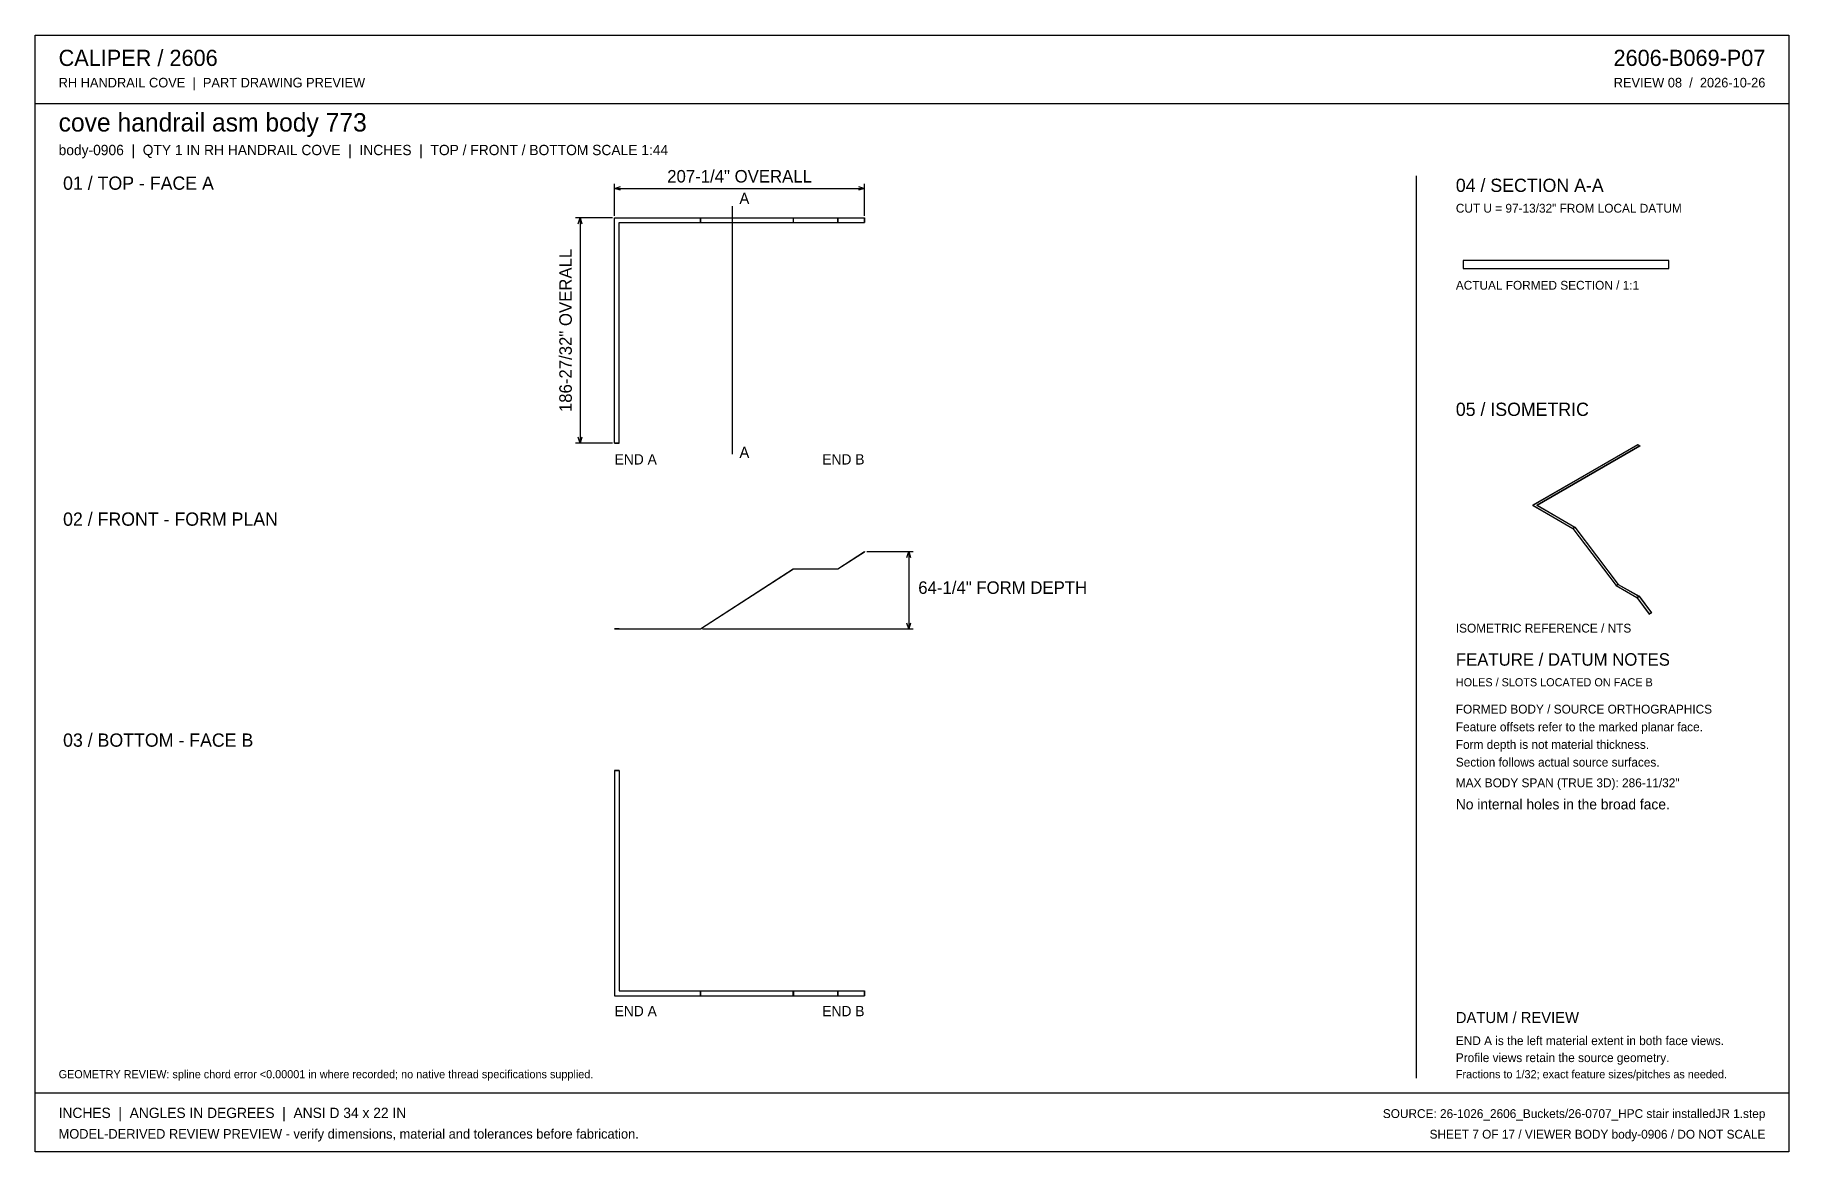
# Model space of a CAD drawing. Header units: inches. Extents: x 21 to 1475, y 21 to 947.
import ezdxf
from ezdxf.enums import TextEntityAlignment as Align

# ---------------------------------------------------------------- set-up
doc = ezdxf.new("R2010")
doc.units = ezdxf.units.IN
doc.header["$MEASUREMENT"] = 0

msp = doc.modelspace()

# ---------------------------------------------------------------- linework, layer by layer
at = {"layer": 'ANNOTATION'}
for p, q in [((501.4, 797.4), (501.4, 823.7)), ((501.4, 820), (506.3, 821.6)), ((501.4, 820), (708.6, 820)), ((506.3, 818.5), (501.4, 820)), ((703.7, 821.6), (708.6, 820)), ((708.6, 820), (703.7, 818.5)), ((708.6, 797.4), (708.6, 823.7)), ((598.8, 805.4), (598.8, 599.6)), ((499.5, 795.6), (469, 795.6)), ((471.1, 790.7), (472.7, 795.6)), ((472.7, 795.6), (472.7, 608.7)), ((472.7, 795.6), (474.2, 790.7)), ((472.7, 608.7), (471.1, 613.6)), ((474.2, 613.6), (472.7, 608.7)), ((499.5, 608.7), (469, 608.7)), ((710.5, 518.8), (749, 518.8)), ((743.8, 513.9), (745.3, 518.8)), ((745.3, 518.8), (745.3, 454.6)), ((745.3, 518.8), (746.8, 513.9)), ((574.4, 454.6), (749, 454.6)), ((745.3, 454.6), (743.8, 459.5)), ((746.8, 459.5), (745.3, 454.6))]:
    msp.add_line(p, q, dxfattribs=at)
at = {"layer": 'OUTLINE'}
for p, q in [((20.8, 947.2), (1475.2, 947.2)), ((20.8, 20.8), (20.8, 947.2)), ((1475.2, 947.2), (1475.2, 20.8)), ((20.8, 890.4), (1475.2, 890.4)), ((1166, 830.5), (1166, 81.9)), ((501.4, 608.7), (501.4, 795.6)), ((501.4, 795.6), (572.6, 795.6)), ((501.4, 795.6), (572.5, 795.6)), ((501.4, 608.7), (501.4, 795.6)), ((505.2, 608.7), (505.2, 791.7)), ((505.2, 608.7), (505.2, 791.7)), ((505.2, 791.7), (572.6, 791.7)), ((505.2, 791.7), (572.5, 791.7)), ((572.5, 795.6), (572.5, 791.7)), ((572.5, 795.6), (649.5, 795.6)), ((572.5, 791.7), (649.5, 791.7)), ((572.6, 795.6), (649.6, 795.6)), ((572.6, 791.7), (572.6, 795.6)), ((572.6, 791.7), (649.6, 791.7)), ((649.5, 795.6), (686.5, 795.6)), ((649.5, 795.6), (649.5, 791.7)), ((649.5, 791.7), (686.5, 791.7)), ((649.6, 791.7), (649.6, 795.6)), ((649.6, 795.6), (686.5, 795.6)), ((649.6, 791.7), (686.5, 791.7)), ((686.5, 795.6), (708.6, 795.6)), ((686.5, 795.6), (708.6, 795.6)), ((686.5, 791.7), (686.5, 795.6)), ((686.5, 795.6), (686.5, 791.7)), ((686.5, 791.7), (708.6, 791.7)), ((686.5, 791.7), (708.6, 791.7)), ((708.6, 791.7), (708.6, 795.6)), ((708.6, 795.6), (708.6, 791.7)), ((1375.6, 760.2), (1205.1, 760.2)), ((1205.1, 760.2), (1205.1, 753.7)), ((1375.6, 753.7), (1375.6, 760.2)), ((1205.1, 753.7), (1375.6, 753.7)), ((501.4, 608.7), (505.2, 608.7)), ((505.2, 608.7), (501.4, 608.7)), ((1349.9, 607.4), (1262.9, 557.2)), ((1349.9, 607.4), (1262.9, 557.1)), ((1351.7, 606.4), (1266.5, 557.2)), ((1351.7, 606.3), (1266.5, 557.1)), ((1349.9, 607.4), (1351.7, 606.4)), ((1351.7, 606.3), (1349.9, 607.4)), ((1349.9, 607.4), (1349.9, 607.4)), ((1351.7, 606.4), (1351.7, 606.3)), ((1262.9, 557.2), (1296, 538)), ((1262.9, 557.2), (1262.9, 557.1)), ((1262.9, 557.1), (1296, 538)), ((1266.5, 557.2), (1297.8, 539.1)), ((1266.5, 557.1), (1266.5, 557.2)), ((1266.5, 557.1), (1297.8, 539)), ((1297.8, 539.1), (1296, 538)), ((1296, 538), (1297.8, 539)), ((1297.8, 539.1), (1333.7, 491.6)), ((1297.8, 539), (1333.7, 491.5)), ((1296, 538), (1331.9, 490.5)), ((1296, 538), (1331.9, 490.5)), ((686.5, 504.5), (708.6, 518.8)), ((686.5, 504.5), (708.6, 518.8)), ((686.5, 504.4), (708.6, 518.7)), ((686.5, 504.4), (708.6, 518.7)), ((708.6, 518.8), (708.6, 518.7)), ((708.6, 518.7), (708.6, 518.8)), ((572.5, 454.7), (649.5, 504.5)), ((572.5, 454.7), (649.5, 504.5)), ((572.6, 454.6), (649.6, 504.4)), ((572.6, 454.6), (649.6, 504.4)), ((649.5, 504.5), (686.5, 504.5)), ((649.5, 504.5), (686.5, 504.5)), ((649.6, 504.4), (686.5, 504.4)), ((649.6, 504.4), (686.5, 504.4)), ((1333.7, 491.6), (1331.9, 490.5)), ((1331.9, 490.5), (1333.7, 491.5)), ((1331.9, 490.5), (1349.1, 480.6)), ((1331.9, 490.5), (1349.1, 480.6)), ((1333.7, 491.6), (1350.9, 481.7)), ((1333.7, 491.5), (1350.9, 481.6)), ((1350.9, 481.7), (1349.1, 480.6)), ((1349.1, 480.6), (1350.9, 481.6)), ((1349.1, 480.6), (1359.4, 466.9)), ((1349.1, 480.6), (1359.4, 467)), ((1350.9, 481.7), (1361.2, 468)), ((1350.9, 481.6), (1361.2, 467.9)), ((1361.2, 468), (1359.4, 467)), ((1359.4, 466.9), (1361.2, 467.9)), ((1359.4, 467), (1359.4, 466.9)), ((1361.2, 467.9), (1361.2, 468)), ((505.2, 454.7), (501.4, 454.7)), ((501.4, 454.7), (501.4, 454.6)), ((501.4, 454.7), (572.5, 454.7)), ((501.4, 454.6), (501.4, 454.7)), ((501.4, 454.6), (505.2, 454.6)), ((501.4, 454.6), (572.6, 454.6)), ((505.2, 454.6), (505.2, 454.7)), ((505.2, 454.7), (572.5, 454.7)), ((505.2, 454.7), (505.2, 454.6)), ((505.2, 454.6), (572.6, 454.6)), ((501.4, 337.3), (501.4, 150.4)), ((501.4, 337.3), (505.2, 337.3)), ((505.2, 337.3), (501.4, 337.3)), ((501.4, 337.3), (501.4, 150.4)), ((505.2, 337.3), (505.2, 154.3)), ((505.2, 337.3), (505.2, 154.3)), ((501.4, 150.4), (572.6, 150.4)), ((501.4, 150.4), (572.5, 150.4)), ((505.2, 154.3), (572.6, 154.3)), ((505.2, 154.3), (572.5, 154.3)), ((572.5, 150.4), (572.5, 154.3)), ((572.5, 154.3), (649.5, 154.3)), ((572.5, 150.4), (649.5, 150.4)), ((572.6, 154.3), (649.6, 154.3)), ((572.6, 154.3), (572.6, 150.4)), ((572.6, 150.4), (649.6, 150.4)), ((649.5, 154.3), (686.5, 154.3)), ((649.5, 150.4), (649.5, 154.3)), ((649.5, 150.4), (686.5, 150.4)), ((649.6, 154.3), (686.5, 154.3)), ((649.6, 154.3), (649.6, 150.4)), ((649.6, 150.4), (686.5, 150.4)), ((686.5, 154.3), (708.6, 154.3)), ((686.5, 154.3), (686.5, 150.4)), ((686.5, 154.3), (708.6, 154.3)), ((686.5, 150.4), (686.5, 154.3)), ((686.5, 150.4), (708.6, 150.4)), ((686.5, 150.4), (708.6, 150.4)), ((708.6, 154.3), (708.6, 150.4)), ((708.6, 150.4), (708.6, 154.3)), ((20.8, 69.7), (1475.2, 69.7)), ((1475.2, 20.8), (20.8, 20.8))]:
    msp.add_line(p, q, dxfattribs=at)

# ---------------------------------------------------------------- texts
at = {"layer": 'ANNOTATION'}
for s, height, p in [('CALIPER / 2606', 13.444, (40.3, 921.6)), ('RH HANDRAIL COVE  |  PART DRAWING PREVIEW', 7.944, (40.3, 903.8)), ('cove handrail asm body 773', 15.278, (40.3, 867.2)), ('body-0906  |  QTY 1 IN RH HANDRAIL COVE  |  INCHES  |  TOP / FRONT / BOTTOM SCALE 1:44', 8.556, (40.3, 847.6)), ('01 / TOP - FACE A', 11, (44, 818.9)), ('A', 9.17, (604.9, 807.2)), ('04 / SECTION A-A', 11, (1199, 817.1)), ('CUT U = 97-13/32" FROM LOCAL DATUM', 7.333, (1199, 799.9)), ('ACTUAL FORMED SECTION / 1:1', 7.333, (1199, 736)), ('05 / ISOMETRIC', 11, (1199, 631.3)), ('END A', 8.56, (501.4, 591)), ('A', 9.17, (604.9, 596.5)), ('02 / FRONT - FORM PLAN', 11, (44, 540.2)), ('64-1/4" FORM DEPTH', 10.389, (753.2, 483.7)), ('ISOMETRIC REFERENCE / NTS', 7.333, (1199, 451.6)), ('FEATURE / DATUM NOTES', 10.389, (1199, 424.1)), ('HOLES / SLOTS LOCATED ON FACE B', 6.722, (1199, 407)), ('FORMED BODY / SOURCE ORTHOGRAPHICS', 7.333, (1199, 384.4)), ('03 / BOTTOM - FACE B', 11, (44, 356.9)), ('Feature offsets refer to the marked planar face.', 7.333, (1199, 369.7)), ('Form depth is not material thickness.', 7.333, (1199, 355.1)), ('Section follows actual source surfaces.', 7.333, (1199, 340.4)), ('MAX BODY SPAN (TRUE 3D): 286-11/32"', 7.333, (1199, 323.3)), ('No internal holes in the broad face.', 8.556, (1199, 304.9)), ('END A', 8.56, (501.4, 133.3)), ('DATUM / REVIEW', 9.167, (1199, 127.7)), ('END A is the left material extent in both face views.', 7.333, (1199, 109.4)), ('Profile views retain the source geometry.', 7.333, (1199, 95.3)), ('GEOMETRY REVIEW: spline chord error <0.00001 in where recorded; no native thread specifications supplied.', 6.7222, (40.3, 81.9)), ('Fractions to 1/32; exact feature sizes/pitches as needed.', 6.722, (1199, 81.9)), ('INCHES  |  ANGLES IN DEGREES  |  ANSI D 34 x 22 IN', 8.556, (40.3, 48.9)), ('MODEL-DERIVED REVIEW PREVIEW - verify dimensions, material and tolerances before fabrication.', 7.944, (40.3, 31.8))]:
    msp.add_text(s, height=height, dxfattribs=at).set_placement(p)
for s, height, p in [('2606-B069-P07', 13.444, (1455.7, 921.6)), ('REVIEW 08  /  2026-10-26', 7.944, (1455.7, 903.8)), ('END B', 8.56, (708.6, 591)), ('END B', 8.56, (708.6, 133.3)), ('SOURCE: 26-1026_2606_Buckets/26-0707_HPC stair installedJR 1.step', 7.333, (1455.7, 48.9)), ('SHEET 7 OF 17 / VIEWER BODY body-0906 / DO NOT SCALE', 7.333, (1455.7, 31.8))]:
    msp.add_text(s, height=height, dxfattribs=at).set_placement(p, align=Align.RIGHT)
msp.add_text('207-1/4" OVERALL', height=10.389, dxfattribs=at).set_placement((605, 824.9), align=Align.CENTER)
msp.add_text('186-27/32" OVERALL', height=10.389, rotation=90, dxfattribs=at).set_placement((465.9, 702.2), align=Align.CENTER)

doc.saveas('drawing.dxf')
